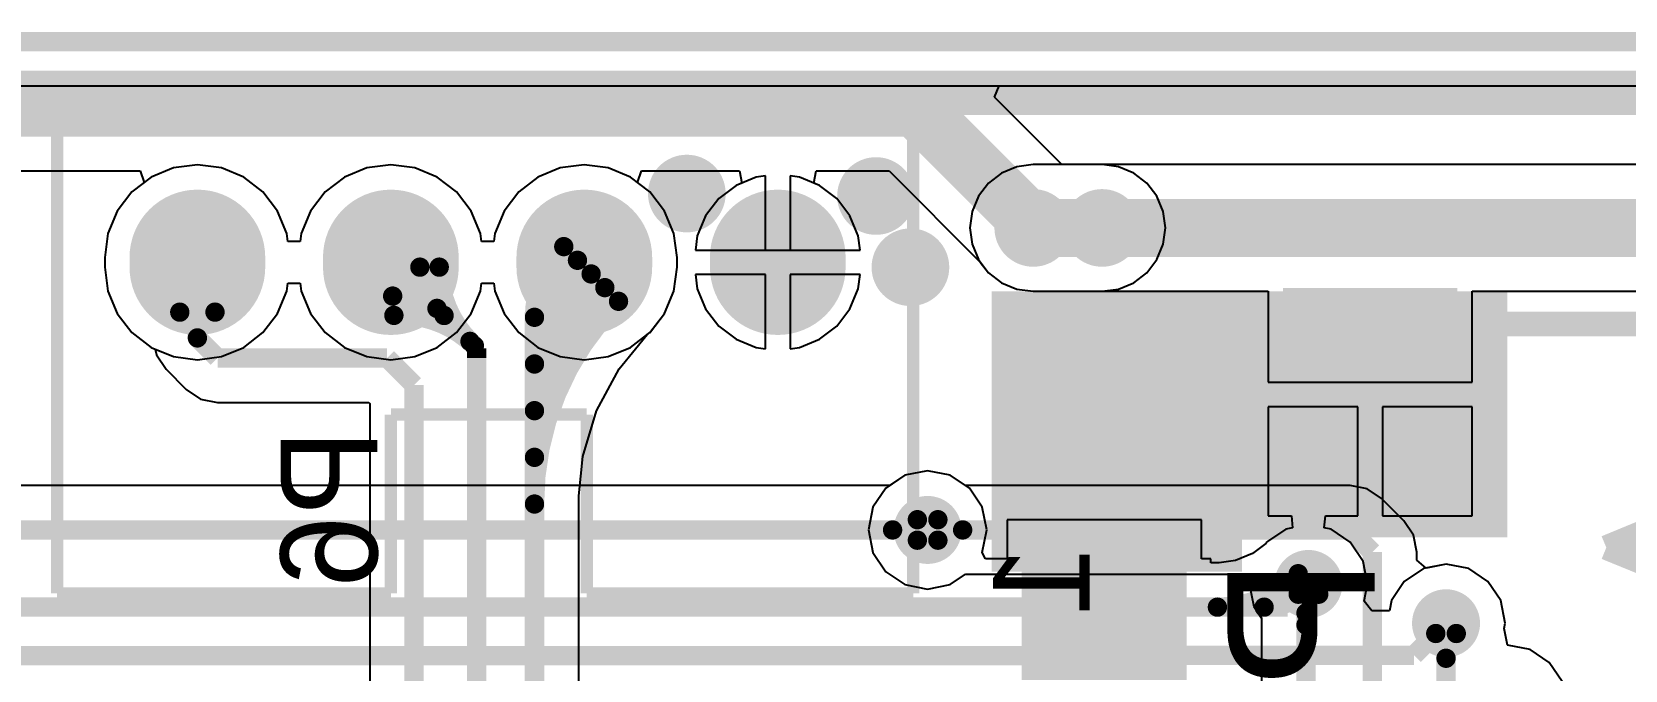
# Model space of a CAD drawing. Extents: x 81 to 196, y 150 to 213.
# Drawn here: x 164.87 to 181.34, y 206.54 to 213.14 of the extents above; entities that cross this region are included whole.
import ezdxf

# ---------------------------------------------------------------- set-up
doc = ezdxf.new("R2010")
doc.units = 0
doc.header["$MEASUREMENT"] = 0
for name, color, linetype in [('BOTTOMLAYER', 5, 'CONTINUOUS'), ('BOTTOMOVERLAY', 54, 'CONTINUOUS'), ('BOTTOMPASTE', 16, 'CONTINUOUS'), ('BOTTOMSOLDER', 6, 'CONTINUOUS'), ('KEEPOUTLAYER', 6, 'CONTINUOUS'), ('MULTILAYER', 9, 'CONTINUOUS'), ('TOPLAYER', 1, 'CONTINUOUS')]:
    doc.layers.add(name, color=color, linetype=linetype)

msp = doc.modelspace()

# ---------------------------------------------------------------- linework, layer by layer
at = {"layer": 'BOTTOMLAYER'}
for p, q in [((144.865227, 212.584515), (190.235573, 212.584515)), ((166.329774, 211.734971), (166.098675, 211.639246)), ((166.577772, 211.767621), (166.329774, 211.734971)), ((166.82577, 211.734971), (166.577772, 211.767621)), ((167.056869, 211.639246), (166.82577, 211.734971)), ((168.329775, 211.734971), (168.098676, 211.639246)), ((168.577773, 211.767621), (168.329775, 211.734971)), ((168.825771, 211.734971), (168.577773, 211.767621)), ((169.056871, 211.639246), (168.825771, 211.734971)), ((170.329774, 211.734971), (170.098674, 211.639246)), ((170.577772, 211.767621), (170.329774, 211.734971)), ((170.82577, 211.734971), (170.577772, 211.767621)), ((171.056869, 211.639246), (170.82577, 211.734971)), ((172.450773, 211.654075), (172.354834, 211.641444)), ((172.450773, 210.886426), (172.450773, 211.654075)), ((172.800711, 211.641444), (172.704773, 211.654075)), ((172.704773, 211.654075), (172.704773, 210.886426)), ((174.891172, 211.682797), (174.755391, 211.578609)), ((175.049289, 211.748294), (174.891172, 211.682797)), ((175.218974, 211.770633), (175.049289, 211.748294)), ((183.067574, 211.770633), (175.218974, 211.770633)), ((166.098675, 211.639246), (165.900227, 211.486971)), ((167.255317, 211.486971), (167.056869, 211.639246)), ((168.098676, 211.639246), (167.900228, 211.486971)), ((169.255318, 211.486971), (169.056871, 211.639246)), ((170.098674, 211.639246), (169.900227, 211.486971)), ((171.255317, 211.486971), (171.056869, 211.639246)), ((172.14709, 211.555391), (171.968693, 211.418505)), ((172.354834, 211.641444), (172.14709, 211.555391)), ((173.008455, 211.555391), (172.800711, 211.641444)), ((173.186852, 211.418505), (173.008455, 211.555391)), ((174.755391, 211.578609), (174.651203, 211.442828)), ((165.900227, 211.486971), (165.747952, 211.288523)), ((167.407593, 211.288523), (167.255317, 211.486971)), ((167.900228, 211.486971), (167.747953, 211.288523)), ((169.407594, 211.288523), (169.255318, 211.486971)), ((169.900227, 211.486971), (169.747951, 211.288523)), ((171.407592, 211.288523), (171.255317, 211.486971)), ((171.968693, 211.418505), (171.831808, 211.240108)), ((173.323738, 211.240108), (173.186852, 211.418505)), ((174.651203, 211.442828), (174.585706, 211.284711)), ((165.747952, 211.288523), (165.652227, 211.057424)), ((167.503318, 211.057424), (167.407593, 211.288523)), ((167.747953, 211.288523), (167.652228, 211.057424)), ((169.503319, 211.057424), (169.407594, 211.288523)), ((169.747951, 211.288523), (169.652226, 211.057424)), ((171.503317, 211.057424), (171.407592, 211.288523)), ((171.831808, 211.240108), (171.745755, 211.032364)), ((173.40979, 211.032364), (173.323738, 211.240108)), ((174.585706, 211.284711), (174.563367, 211.115026)), ((165.652227, 211.057424), (165.619577, 210.809426)), ((167.514273, 210.974213), (167.503318, 211.057424)), ((167.652228, 211.057424), (167.641273, 210.974213)), ((169.514271, 210.974224), (169.503319, 211.057424)), ((169.652226, 211.057424), (169.641274, 210.974224)), ((171.535966, 210.809426), (171.503317, 211.057424)), ((171.745755, 211.032364), (171.726543, 210.886426)), ((173.429003, 210.886426), (173.40979, 211.032364)), ((174.563367, 211.115026), (174.585706, 210.945341)), ((167.641273, 210.974213), (167.514273, 210.974213)), ((169.641274, 210.974224), (169.514271, 210.974224)), ((171.726543, 210.886426), (172.450773, 210.886426)), ((172.704773, 210.886426), (173.429003, 210.886426)), ((174.585706, 210.945341), (174.651203, 210.787224)), ((165.619577, 210.809426), (165.619577, 210.709426)), ((165.619577, 210.709426), (165.652227, 210.461428)), ((171.503317, 210.461428), (171.535966, 210.709426)), ((171.535966, 210.709426), (171.535966, 210.809426)), ((174.651203, 210.787224), (174.755391, 210.651443)), ((167.503318, 210.461428), (167.514273, 210.544639)), ((167.514273, 210.544639), (167.641273, 210.544639)), ((167.641273, 210.544639), (167.652228, 210.461428)), ((169.503319, 210.461428), (169.514271, 210.544628)), ((169.514271, 210.544628), (169.641274, 210.544628)), ((169.641274, 210.544628), (169.652226, 210.461428)), ((172.450773, 210.632426), (171.726543, 210.632426)), ((171.726543, 210.632426), (171.745755, 210.486488)), ((172.450773, 209.864777), (172.450773, 210.632426)), ((173.429003, 210.632426), (172.704773, 210.632426)), ((172.704773, 210.632426), (172.704773, 209.864777)), ((173.40979, 210.486488), (173.429003, 210.632426)), ((174.755391, 210.651443), (174.891172, 210.547255)), ((174.891172, 210.547255), (175.049289, 210.481758)), ((165.652227, 210.461428), (165.747952, 210.230329)), ((167.407593, 210.230329), (167.503318, 210.461428)), ((167.652228, 210.461428), (167.747953, 210.230329)), ((169.407594, 210.230329), (169.503319, 210.461428)), ((169.652226, 210.461428), (169.747951, 210.230329)), ((171.407592, 210.230329), (171.503317, 210.461428)), ((171.745755, 210.486488), (171.831808, 210.278744)), ((173.323738, 210.278744), (173.40979, 210.486488)), ((175.049289, 210.481758), (175.218974, 210.459419)), ((175.218974, 210.459419), (177.647849, 210.459419)), ((177.647849, 210.459419), (177.647849, 209.518052)), ((179.756049, 209.518052), (179.756049, 210.459419)), ((179.756049, 210.459419), (182.796015, 210.459419)), ((165.747952, 210.230329), (165.900227, 210.031881)), ((167.255317, 210.031881), (167.407593, 210.230329)), ((167.747953, 210.230329), (167.900228, 210.031881)), ((169.255318, 210.031881), (169.407594, 210.230329)), ((169.747951, 210.230329), (169.900227, 210.031881)), ((171.255317, 210.031881), (171.407592, 210.230329)), ((171.831808, 210.278744), (171.968693, 210.100347)), ((173.186852, 210.100347), (173.323738, 210.278744)), ((165.900227, 210.031881), (166.098675, 209.879606)), ((167.056869, 209.879606), (167.255317, 210.031881)), ((167.900228, 210.031881), (168.098676, 209.879606)), ((169.056871, 209.879606), (169.255318, 210.031881)), ((169.900227, 210.031881), (170.098674, 209.879606)), ((171.056869, 209.879606), (171.255317, 210.031881)), ((171.968693, 210.100347), (172.14709, 209.963461)), ((173.008455, 209.963461), (173.186852, 210.100347)), ((166.098675, 209.879606), (166.329774, 209.783881)), ((166.82577, 209.783881), (167.056869, 209.879606)), ((168.098676, 209.879606), (168.329775, 209.783881)), ((168.825771, 209.783881), (169.056871, 209.879606)), ((170.098674, 209.879606), (170.329774, 209.783881)), ((170.82577, 209.783881), (171.056869, 209.879606)), ((172.14709, 209.963461), (172.354834, 209.877408)), ((172.354834, 209.877408), (172.450773, 209.864777)), ((172.704773, 209.864777), (172.800711, 209.877408)), ((172.800711, 209.877408), (173.008455, 209.963461)), ((166.329774, 209.783881), (166.577772, 209.751231)), ((166.577772, 209.751231), (166.82577, 209.783881)), ((168.329775, 209.783881), (168.577773, 209.751231)), ((168.577773, 209.751231), (168.825771, 209.783881)), ((170.329774, 209.783881), (170.577772, 209.751231)), ((170.577772, 209.751231), (170.82577, 209.783881)), ((177.647849, 209.518052), (178.701949, 209.518052)), ((178.701949, 209.518052), (179.756049, 209.518052)), ((178.574949, 209.264052), (177.647849, 209.264052)), ((177.647849, 209.264052), (177.647849, 208.137638)), ((178.574949, 208.137638), (178.574949, 209.264052)), ((179.756049, 209.264052), (178.828949, 209.264052)), ((178.828949, 209.264052), (178.828949, 208.137638)), ((179.756049, 208.137638), (179.756049, 209.264052)), ((173.892665, 208.556014), (173.73347, 208.449641)), ((174.126774, 208.60258), (173.892665, 208.556014)), ((174.360883, 208.556014), (174.126774, 208.60258)), ((174.559349, 208.423401), (174.360883, 208.556014)), ((173.73347, 208.449641), (160.16459, 208.449641)), ((174.691962, 208.224935), (174.559349, 208.423401)), ((174.738528, 207.990826), (174.691962, 208.224935)), ((176.956969, 208.09649), (174.947804, 208.09649)), ((174.947804, 208.09649), (174.947804, 207.692084)), ((176.956969, 207.692084), (176.956969, 208.09649)), ((177.647849, 208.137638), (177.887777, 208.137638)), ((177.887777, 208.137638), (177.900226, 208.01125)), ((178.227322, 208.01125), (178.239771, 208.137638)), ((178.239771, 208.137638), (178.574949, 208.137638)), ((178.828949, 208.137638), (179.756049, 208.137638)), ((174.691962, 207.756719), (174.738528, 207.990826)), ((177.631199, 207.864601), (177.6222, 207.851131)), ((177.829665, 207.997214), (177.631199, 207.864601)), ((177.900226, 208.01125), (177.829665, 207.997214)), ((178.297883, 207.997214), (178.227322, 208.01125)), ((178.496349, 207.864601), (178.297883, 207.997214)), ((178.628962, 207.666135), (178.496349, 207.864601)), ((174.726509, 207.692086), (174.691962, 207.756719)), ((177.484857, 207.745744), (177.31011, 207.673364)), ((177.6222, 207.851131), (177.484857, 207.745744)), ((174.851807, 207.692086), (174.726509, 207.692086)), ((174.851807, 207.692084), (174.851807, 207.692086)), ((174.947804, 207.692084), (174.851807, 207.692084)), ((177.052968, 207.692084), (176.956969, 207.692084)), ((177.052968, 207.650989), (177.052968, 207.692084)), ((177.140161, 207.650989), (177.052968, 207.650989)), ((177.31011, 207.673364), (177.140161, 207.650989)), ((178.675528, 207.432026), (178.628962, 207.666135)), ((179.252065, 207.590814), (179.053599, 207.458201)), ((179.486174, 207.63738), (179.252065, 207.590814)), ((179.720283, 207.590814), (179.486174, 207.63738)), ((179.918749, 207.458201), (179.720283, 207.590814)), ((178.639803, 207.252415), (178.675528, 207.432026)), ((179.053599, 207.458201), (178.920986, 207.259735)), ((180.051362, 207.259735), (179.918749, 207.458201)), ((178.720372, 207.154241), (178.639803, 207.252415)), ((178.920986, 207.259735), (178.900003, 207.154241)), ((180.097928, 207.025626), (180.051362, 207.259735)), ((178.900003, 207.154241), (178.720372, 207.154241)), ((180.087031, 206.970846), (180.097928, 207.025626)), ((180.121177, 206.79918), (180.087031, 206.970846)), ((180.355283, 206.752614), (180.121177, 206.79918)), ((180.553749, 206.620001), (180.355283, 206.752614)), ((180.686362, 206.421535), (180.553749, 206.620001))]:
    msp.add_line(p, q, dxfattribs=at)
for points, const_width in [([(171.637574, 211.320626, 1), (171.637574, 211.620626, 1)], 0.299999), ([(173.593374, 211.295226, 1), (173.593374, 211.595226, 1)], 0.299999), ([(166.577772, 210.509426, 1), (166.577772, 211.109425, 1)], 0.599999), ([(168.577773, 210.509426, 1), (168.577773, 211.109425, 1)], 0.599999), ([(170.577772, 210.509426, 1), (170.577772, 211.109425, 1)], 0.599999), ([(172.577773, 210.509426, 1), (172.577773, 211.109425, 1)], 0.599999), ([(175.218974, 210.965026, 1), (175.218974, 211.265026, 1)], 0.299999), ([(175.930174, 210.965026, 1), (175.930174, 211.265026, 1)], 0.299999), ([(166.577772, 210.409427, 1), (166.577772, 211.009426, 1)], 0.599999), ([(168.577773, 210.409427, 1), (168.577773, 211.009426, 1)], 0.599999), ([(170.577772, 210.409427, 1), (170.577772, 211.009426, 1)], 0.599999), ([(172.577773, 210.409427, 1), (172.577773, 211.009426, 1)], 0.599999), ([(173.948974, 210.558626, 1), (173.948974, 210.858626, 1)], 0.299999), ([(176.946174, 209.872826, 1), (176.946174, 210.172826, 1)], 0.299999), ([(175.726974, 209.161626, 1), (175.726974, 209.461626, 1)], 0.299999), ([(176.971574, 208.831426, 1), (176.971574, 209.131426, 1)], 0.299999), ([(174.126774, 207.865828, 1), (174.126774, 208.115824, 1)], 0.249999), ([(174.020709, 208.046891, 1), (174.020709, 208.146891, 1)], 0.1), ([(174.020709, 208.046891, 1), (174.020709, 208.146891, 1)], 0.1), ([(174.020709, 208.046891, 1), (174.020709, 208.146891, 1)], 0.1), ([(174.020709, 208.046891, 1), (174.020709, 208.146891, 1)], 0.1), ([(173.764644, 207.940826, 1), (173.764644, 208.040826, 1)], 0.1), ([(173.764644, 207.940826, 1), (173.764644, 208.040826, 1)], 0.1), ([(173.764644, 207.940826, 1), (173.764644, 208.040826, 1)], 0.1), ([(173.764644, 207.940826, 1), (173.764644, 208.040826, 1)], 0.1), ([(173.764644, 207.940826, 1), (173.764644, 208.040826, 1)], 0.1), ([(173.764644, 207.940826, 1), (173.764644, 208.040826, 1)], 0.1), ([(173.764644, 207.940826, 1), (173.764644, 208.040826, 1)], 0.1), ([(173.764644, 207.940826, 1), (173.764644, 208.040826, 1)], 0.1), ([(174.020709, 207.834761, 1), (174.020709, 207.934761, 1)], 0.1), ([(174.020709, 207.834761, 1), (174.020709, 207.934761, 1)], 0.1), ([(174.020709, 207.834761, 1), (174.020709, 207.934761, 1)], 0.1), ([(174.020709, 207.834761, 1), (174.020709, 207.934761, 1)], 0.1), ([(178.063774, 207.307028, 1), (178.063774, 207.557024, 1)], 0.249999), ([(177.957709, 207.488091, 1), (177.957709, 207.588091, 1)], 0.1), ([(177.957709, 207.488091, 1), (177.957709, 207.588091, 1)], 0.1), ([(177.957709, 207.488091, 1), (177.957709, 207.588091, 1)], 0.1), ([(177.957709, 207.488091, 1), (177.957709, 207.588091, 1)], 0.1), ([(177.957709, 207.488091, 1), (177.957709, 207.588091, 1)], 0.1), ([(177.957709, 207.488091, 1), (177.957709, 207.588091, 1)], 0.1), ([(177.957709, 207.488091, 1), (177.957709, 207.588091, 1)], 0.1), ([(177.957709, 207.488091, 1), (177.957709, 207.588091, 1)], 0.1), ([(177.957709, 207.488091, 1), (177.957709, 207.588091, 1)], 0.1), ([(177.957709, 207.488091, 1), (177.957709, 207.588091, 1)], 0.1), ([(178.099131, 207.346669, 1), (178.099131, 207.446669, 1)], 0.1), ([(178.099131, 207.346669, 1), (178.099131, 207.446669, 1)], 0.1), ([(178.099131, 207.346669, 1), (178.099131, 207.446669, 1)], 0.1), ([(178.099131, 207.346669, 1), (178.099131, 207.446669, 1)], 0.1), ([(178.099131, 207.346669, 1), (178.099131, 207.446669, 1)], 0.1), ([(178.099131, 207.346669, 1), (178.099131, 207.446669, 1)], 0.1), ([(178.099131, 207.346669, 1), (178.099131, 207.446669, 1)], 0.1), ([(178.099131, 207.346669, 1), (178.099131, 207.446669, 1)], 0.1), ([(178.099131, 207.346669, 1), (178.099131, 207.446669, 1)], 0.1), ([(178.099131, 207.346669, 1), (178.099131, 207.446669, 1)], 0.1), ([(177.122587, 207.142174, 1), (177.122587, 207.242174, 1)], 0.1), ([(177.122587, 207.142174, 1), (177.122587, 207.242174, 1)], 0.1), ([(177.122587, 207.142174, 1), (177.122587, 207.242174, 1)], 0.1), ([(177.122587, 207.142174, 1), (177.122587, 207.242174, 1)], 0.1), ([(177.122587, 207.142174, 1), (177.122587, 207.242174, 1)], 0.1), ([(177.122587, 207.142174, 1), (177.122587, 207.242174, 1)], 0.1), ([(177.122587, 207.142174, 1), (177.122587, 207.242174, 1)], 0.1), ([(177.122587, 207.142174, 1), (177.122587, 207.242174, 1)], 0.1), ([(177.122587, 207.142174, 1), (177.122587, 207.242174, 1)], 0.1), ([(177.122587, 207.142174, 1), (177.122587, 207.242174, 1)], 0.1), ([(177.605431, 207.142174, 1), (177.605431, 207.242174, 1)], 0.1), ([(177.605431, 207.142174, 1), (177.605431, 207.242174, 1)], 0.1), ([(177.605431, 207.142174, 1), (177.605431, 207.242174, 1)], 0.1), ([(177.605431, 207.142174, 1), (177.605431, 207.242174, 1)], 0.1), ([(177.605431, 207.142174, 1), (177.605431, 207.242174, 1)], 0.1), ([(177.605431, 207.142174, 1), (177.605431, 207.242174, 1)], 0.1), ([(177.605431, 207.142174, 1), (177.605431, 207.242174, 1)], 0.1), ([(177.605431, 207.142174, 1), (177.605431, 207.242174, 1)], 0.1), ([(177.605431, 207.142174, 1), (177.605431, 207.242174, 1)], 0.1), ([(177.605431, 207.142174, 1), (177.605431, 207.242174, 1)], 0.1), ([(179.486174, 206.900628, 1), (179.486174, 207.150624, 1)], 0.249999)]:
    msp.add_lwpolyline(points, format="xyb", close=True, dxfattribs=dict(at, const_width=const_width))
for points, const_width in [([(166.577772, 210.709426), (166.577772, 210.809426)], 1.2), ([(168.577773, 210.709426), (168.577773, 210.809426)], 1.2), ([(170.577772, 210.709426), (170.577772, 210.809426)], 1.2), ([(172.577773, 210.709426), (172.577773, 210.809426)], 1.2), ([(183.067574, 211.115026), (175.218974, 211.115026)], 0.599999), ([(174.126774, 207.990826), (159.928174, 207.990826)], 0.2), ([(177.849322, 207.192174), (178.089174, 207.432026)], 0.2), ([(175.952399, 207.192174), (157.907426, 207.192174)], 0.2), ([(177.849322, 207.192174), (175.952399, 207.192174)], 0.2), ([(179.155974, 206.695426), (179.486174, 207.025626)], 0.2), ([(175.952399, 206.691794), (152.591206, 206.691794)], 0.2), ([(179.155974, 206.695426), (175.952399, 206.695426)], 0.2)]:
    msp.add_lwpolyline(points, dxfattribs=dict(at, const_width=const_width))
at = {"layer": 'BOTTOMLAYER', "const_width": 0.2}
for points in [[(174.020709, 208.096891, -0.198912), (173.764644, 207.990826)], [(174.020709, 208.096891, -0.198912), (173.764644, 207.990826)], [(174.020709, 208.096891, -0.198912), (173.764644, 207.990826)], [(174.020709, 208.096891, -0.198912), (173.764644, 207.990826)], [(173.764644, 207.990826, -0.198912), (174.020709, 207.884761)], [(173.764644, 207.990826, -0.198912), (174.020709, 207.884761)], [(173.764644, 207.990826, -0.198912), (174.020709, 207.884761)], [(173.764644, 207.990826, -0.198912), (174.020709, 207.884761)], [(177.957709, 207.538091, -0.198912), (177.122587, 207.192174)], [(177.957709, 207.538091, -0.198912), (177.122587, 207.192174)], [(177.957709, 207.538091, -0.198912), (177.122587, 207.192174)], [(177.957709, 207.538091, -0.198912), (177.122587, 207.192174)], [(177.957709, 207.538091, -0.198912), (177.122587, 207.192174)], [(177.957709, 207.538091, -0.198912), (177.122587, 207.192174)], [(177.957709, 207.538091, -0.198912), (177.122587, 207.192174)], [(177.957709, 207.538091, -0.198912), (177.122587, 207.192174)], [(177.957709, 207.538091, -0.198912), (177.122587, 207.192174)], [(177.957709, 207.538091, -0.198912), (177.122587, 207.192174)], [(178.099131, 207.396669, -0.198912), (177.605431, 207.192174)], [(178.099131, 207.396669, -0.198912), (177.605431, 207.192174)], [(178.099131, 207.396669, -0.198912), (177.605431, 207.192174)], [(178.099131, 207.396669, -0.198912), (177.605431, 207.192174)], [(178.099131, 207.396669, -0.198912), (177.605431, 207.192174)], [(178.099131, 207.396669, -0.198912), (177.605431, 207.192174)], [(178.099131, 207.396669, -0.198912), (177.605431, 207.192174)], [(178.099131, 207.396669, -0.198912), (177.605431, 207.192174)], [(178.099131, 207.396669, -0.198912), (177.605431, 207.192174)], [(178.099131, 207.396669, -0.198912), (177.605431, 207.192174)]]:
    msp.add_lwpolyline(points, format="xyb", dxfattribs=at)
at = {"layer": 'BOTTOMLAYER'}
for points in [[(191.144774, 212.283426), (191.144774, 212.740626), (107.604174, 212.283426), (107.604174, 212.740626)], [(177.377974, 207.559026), (177.377974, 210.459416), (174.787174, 207.559026), (174.787174, 210.459416)], [(180.121177, 207.914626), (180.121177, 210.459416), (176.971577, 207.914626), (176.971577, 210.459416)], [(179.502049, 208.391562), (179.502049, 210.390542), (177.901849, 208.391562), (177.901849, 210.390542)], [(176.702982, 207.540141), (176.702982, 207.842426), (175.201816, 207.540141), (175.201816, 207.842426)], [(176.702982, 207.042326), (176.702982, 207.342021), (175.201816, 207.042326), (175.201816, 207.342021)], [(176.702982, 206.541947), (176.702982, 206.841641), (175.201816, 206.541947), (175.201816, 206.841641)]]:
    msp.add_solid(points, dxfattribs=at)
at = {"layer": 'BOTTOMOVERLAY'}
for points, const_width in [([(173.977773, 212.459425), (165.127772, 212.459425)], 0.127), ([(165.127772, 207.334426), (165.127772, 212.459425)], 0.127), ([(173.977773, 207.334426), (173.977773, 212.459425)], 0.127), ([(176.532789, 208.073503), (176.532789, 210.12021)], 0.254), ([(177.670709, 210.12021), (176.532789, 210.12021)], 0.254), ([(182.453529, 210.12021), (179.733189, 210.12021)], 0.254), ([(168.577773, 207.334426), (168.577773, 209.184425)], 0.127), ([(170.602773, 209.184425), (168.577773, 209.184425)], 0.127), ([(170.602773, 207.334426), (170.602773, 209.184425)], 0.127), ([(181.142991, 207.808429), (182.352996, 208.308402)], 0.254), ([(182.343166, 207.318488), (181.142991, 207.808429)], 0.254), ([(168.577773, 207.334426), (165.127772, 207.334426)], 0.127), ([(173.977773, 207.334426), (170.602773, 207.334426)], 0.127)]:
    msp.add_lwpolyline(points, dxfattribs=dict(at, const_width=const_width))
at = {"layer": 'BOTTOMPASTE'}
for points in [[(179.502049, 208.391562), (179.502049, 210.390542), (177.901849, 208.391562), (177.901849, 210.390542)], [(176.702982, 207.540141), (176.702982, 207.842426), (175.201816, 207.540141), (175.201816, 207.842426)], [(176.702982, 207.042326), (176.702982, 207.342021), (175.201816, 207.042326), (175.201816, 207.342021)], [(176.702982, 206.541947), (176.702982, 206.841641), (175.201816, 206.541947), (175.201816, 206.841641)]]:
    msp.add_solid(points, dxfattribs=at)
at = {"layer": 'BOTTOMSOLDER'}
for points, const_width in [([(171.637574, 211.269826, 1), (171.637574, 211.671426, 1)], 0.401599), ([(173.593374, 211.244426, 1), (173.593374, 211.646026, 1)], 0.401599), ([(166.577772, 210.458626, 1), (166.577772, 211.160225, 1)], 0.701599), ([(168.577773, 210.458626, 1), (168.577773, 211.160225, 1)], 0.701599), ([(170.577772, 210.458626, 1), (170.577772, 211.160225, 1)], 0.701599), ([(172.577773, 210.458626, 1), (172.577773, 211.160225, 1)], 0.701599), ([(175.218974, 210.914226, 1), (175.218974, 211.315826, 1)], 0.401599), ([(175.930174, 210.914226, 1), (175.930174, 211.315826, 1)], 0.401599), ([(166.577772, 210.358627, 1), (166.577772, 211.060225, 1)], 0.701599), ([(168.577773, 210.358627, 1), (168.577773, 211.060225, 1)], 0.701599), ([(170.577772, 210.358627, 1), (170.577772, 211.060225, 1)], 0.701599), ([(172.577773, 210.358627, 1), (172.577773, 211.060225, 1)], 0.701599), ([(173.948974, 210.507826, 1), (173.948974, 210.909426, 1)], 0.401599), ([(176.946174, 209.822026, 1), (176.946174, 210.223626, 1)], 0.401599), ([(175.726974, 209.110826, 1), (175.726974, 209.512426, 1)], 0.401599), ([(176.971574, 208.780626, 1), (176.971574, 209.182226, 1)], 0.401599), ([(174.126774, 207.815028, 1), (174.126774, 208.166624, 1)], 0.351599), ([(178.063774, 207.256228, 1), (178.063774, 207.607824, 1)], 0.351599), ([(179.486174, 206.849828, 1), (179.486174, 207.201424, 1)], 0.351599)]:
    msp.add_lwpolyline(points, format="xyb", close=True, dxfattribs=dict(at, const_width=const_width))
at = {"layer": 'BOTTOMSOLDER', "const_width": 1.4032}
for points in [[(166.577772, 210.709426), (166.577772, 210.809426)], [(168.577773, 210.709426), (168.577773, 210.809426)], [(170.577772, 210.709426), (170.577772, 210.809426)], [(172.577773, 210.709426), (172.577773, 210.809426)]]:
    msp.add_lwpolyline(points, dxfattribs=at)
at = {"layer": 'BOTTOMSOLDER'}
for points in [[(179.603649, 208.289962), (179.603649, 210.492142), (177.800249, 208.289962), (177.800249, 210.492142)], [(176.804582, 207.438541), (176.804582, 207.944026), (175.100216, 207.438541), (175.100216, 207.944026)], [(176.804582, 206.940726), (176.804582, 207.443621), (175.100216, 206.940726), (175.100216, 207.443621)], [(176.804582, 206.440346), (176.804582, 206.943241), (175.100216, 206.440346), (175.100216, 206.943241)]]:
    msp.add_solid(points, dxfattribs=at)
at = {"layer": 'KEEPOUTLAYER', "const_width": 0.2}
msp.add_lwpolyline([(194.585044, 213.043331), (144.865227, 213.043331)], dxfattribs=at)
at = {"layer": 'MULTILAYER', "const_width": 1.2}
for points in [[(166.577772, 210.709426), (166.577772, 210.809426)], [(168.577773, 210.709426), (168.577773, 210.809426)], [(170.577772, 210.709426), (170.577772, 210.809426)], [(172.577773, 210.709426), (172.577773, 210.809426)]]:
    msp.add_lwpolyline(points, dxfattribs=at)
at = {"layer": 'MULTILAYER'}
for points, const_width in [([(166.577772, 210.509426, 1), (166.577772, 211.109425, 1)], 0.599999), ([(168.577773, 210.509426, 1), (168.577773, 211.109425, 1)], 0.599999), ([(170.577772, 210.509426, 1), (170.577772, 211.109425, 1)], 0.599999), ([(172.577773, 210.509426, 1), (172.577773, 211.109425, 1)], 0.599999), ([(175.218974, 210.965026, 1), (175.218974, 211.265026, 1)], 0.299999), ([(175.930174, 210.965026, 1), (175.930174, 211.265026, 1)], 0.299999), ([(166.577772, 210.409427, 1), (166.577772, 211.009426, 1)], 0.599999), ([(168.577773, 210.409427, 1), (168.577773, 211.009426, 1)], 0.599999), ([(170.577772, 210.409427, 1), (170.577772, 211.009426, 1)], 0.599999), ([(172.577773, 210.409427, 1), (172.577773, 211.009426, 1)], 0.599999), ([(174.126774, 207.865828, 1), (174.126774, 208.115824, 1)], 0.249999), ([(178.063774, 207.307028, 1), (178.063774, 207.557024, 1)], 0.249999), ([(179.486174, 206.900628, 1), (179.486174, 207.150624, 1)], 0.249999)]:
    msp.add_lwpolyline(points, format="xyb", close=True, dxfattribs=dict(at, const_width=const_width))
at = {"layer": 'TOPLAYER'}
for p, q in [((174.819386, 212.467182), (174.867987, 212.584515)), ((174.867987, 212.584515), (191.398774, 212.584515)), ((175.515933, 211.770633), (174.819386, 212.467182)), ((162.952128, 211.704019), (165.985538, 211.704019)), ((165.985538, 211.704019), (166.026361, 211.583758)), ((171.129183, 211.583758), (171.170006, 211.704019)), ((171.170006, 211.704019), (172.180418, 211.704019)), ((172.180418, 211.704019), (172.205193, 211.57946)), ((172.950353, 211.57946), (172.975128, 211.704019)), ((172.975128, 211.704019), (173.728212, 211.704019)), ((173.728212, 211.704019), (174.671627, 210.760607)), ((175.930174, 211.770633), (175.515933, 211.770633)), ((176.099859, 211.748294), (175.930174, 211.770633)), ((176.257976, 211.682797), (176.099859, 211.748294)), ((176.393757, 211.578609), (176.257976, 211.682797)), ((166.026361, 211.583758), (165.900227, 211.486971)), ((171.255317, 211.486971), (171.129183, 211.583758)), ((172.14709, 211.555391), (171.968693, 211.418505)), ((172.205193, 211.57946), (172.14709, 211.555391)), ((173.008455, 211.555391), (172.950353, 211.57946)), ((173.186852, 211.418505), (173.008455, 211.555391)), ((176.497945, 211.442828), (176.393757, 211.578609)), ((165.900227, 211.486971), (165.747952, 211.288523)), ((171.407592, 211.288523), (171.255317, 211.486971)), ((171.968693, 211.418505), (171.831808, 211.240108)), ((173.323738, 211.240108), (173.186852, 211.418505)), ((176.563442, 211.284711), (176.497945, 211.442828)), ((165.747952, 211.288523), (165.652227, 211.057424)), ((171.503317, 211.057424), (171.407592, 211.288523)), ((171.831808, 211.240108), (171.745755, 211.032364)), ((173.40979, 211.032364), (173.323738, 211.240108)), ((176.585781, 211.115026), (176.563442, 211.284711)), ((165.652227, 211.057424), (165.619577, 210.809426)), ((171.535966, 210.809426), (171.503317, 211.057424)), ((171.745755, 211.032364), (171.726543, 210.886426)), ((173.429003, 210.886426), (173.40979, 211.032364)), ((176.563442, 210.945341), (176.585781, 211.115026)), ((171.726543, 210.886426), (172.577773, 210.886426)), ((172.577773, 210.886426), (173.429003, 210.886426)), ((176.497945, 210.787224), (176.563442, 210.945341)), ((165.619577, 210.809426), (165.619577, 210.709426)), ((165.619577, 210.709426), (165.652227, 210.461428)), ((171.503317, 210.461428), (171.535966, 210.709426)), ((171.535966, 210.709426), (171.535966, 210.809426)), ((174.671627, 210.760607), (174.755391, 210.651443)), ((176.393757, 210.651443), (176.497945, 210.787224)), ((172.450773, 210.632426), (171.726543, 210.632426)), ((171.726543, 210.632426), (171.745755, 210.486488)), ((172.450773, 209.864777), (172.450773, 210.632426)), ((173.429003, 210.632426), (172.704773, 210.632426)), ((172.704773, 210.632426), (172.704773, 209.864777)), ((173.40979, 210.486488), (173.429003, 210.632426)), ((174.755391, 210.651443), (174.891172, 210.547255)), ((174.891172, 210.547255), (175.049289, 210.481758)), ((176.099859, 210.481758), (176.257976, 210.547255)), ((176.257976, 210.547255), (176.393757, 210.651443)), ((165.652227, 210.461428), (165.747952, 210.230329)), ((171.407592, 210.230329), (171.503317, 210.461428)), ((171.745755, 210.486488), (171.831808, 210.278744)), ((173.323738, 210.278744), (173.40979, 210.486488)), ((175.049289, 210.481758), (175.218974, 210.459419)), ((175.218974, 210.459419), (175.231674, 210.46109)), ((175.231674, 210.46109), (175.244374, 210.459419)), ((175.244374, 210.459419), (175.930171, 210.459419)), ((175.930171, 210.459419), (175.930174, 210.459416)), ((175.930174, 210.459419), (176.099859, 210.481758)), ((175.930174, 210.459416), (175.930174, 210.459419)), ((165.747952, 210.230329), (165.900227, 210.031881)), ((171.260989, 210.039272), (171.407592, 210.230329)), ((171.831808, 210.278744), (171.968693, 210.100347)), ((173.186852, 210.100347), (173.323738, 210.278744)), ((165.900227, 210.031881), (166.098675, 209.879606)), ((171.106905, 209.862971), (171.228875, 210.011592)), ((171.228875, 210.011592), (171.255317, 210.031881)), ((171.255317, 210.031881), (171.255756, 210.031442)), ((171.255756, 210.031442), (171.260989, 210.039272)), ((171.968693, 210.100347), (172.14709, 209.963461)), ((173.008455, 209.963461), (173.186852, 210.100347)), ((166.098675, 209.879606), (166.141939, 209.861683)), ((166.141939, 209.861683), (166.153882, 209.801648)), ((170.937187, 209.656172), (171.106905, 209.862971)), ((172.14709, 209.963461), (172.354834, 209.877408)), ((172.354834, 209.877408), (172.450773, 209.864777)), ((172.704773, 209.864777), (172.800711, 209.877408)), ((172.800711, 209.877408), (173.008455, 209.963461)), ((166.153882, 209.801648), (166.25334, 209.652796)), ((166.25334, 209.652796), (166.461742, 209.444394)), ((170.704792, 209.22139), (170.937187, 209.656172)), ((166.461742, 209.444394), (166.610591, 209.344936)), ((166.610591, 209.344936), (166.786169, 209.310011)), ((166.786169, 209.310011), (166.786171, 209.310008)), ((166.786171, 209.310008), (166.786171, 209.310011)), ((166.786171, 209.310011), (166.786174, 209.310008)), ((166.786174, 209.310008), (166.786174, 209.310011)), ((166.786174, 209.310011), (168.348726, 209.310011)), ((168.348726, 209.310011), (168.359359, 209.299378)), ((168.359359, 209.299378), (168.359359, 200.370826)), ((170.561683, 208.749626), (170.704792, 209.22139)), ((170.521589, 208.34254), (170.561683, 208.749626)), ((173.892665, 208.556014), (173.694199, 208.423401)), ((174.126774, 208.60258), (173.892665, 208.556014)), ((174.360883, 208.556014), (174.126774, 208.60258)), ((174.520078, 208.449641), (174.360883, 208.556014)), ((173.694199, 208.423401), (173.561586, 208.224935)), ((178.495574, 208.449641), (174.520078, 208.449641)), ((178.671157, 208.414716), (178.495574, 208.449641)), ((178.820006, 208.315258), (178.671157, 208.414716)), ((170.521589, 201.475274), (170.521589, 208.34254)), ((173.561586, 208.224935), (173.51502, 207.990826)), ((179.048606, 208.086658), (178.820006, 208.315258)), ((179.148064, 207.937809), (179.048606, 208.086658)), ((173.51502, 207.990826), (173.561586, 207.756717)), ((179.182989, 207.762226), (179.148064, 207.937809)), ((173.561586, 207.756717), (173.694199, 207.558251)), ((179.182989, 207.677172), (179.182989, 207.762226)), ((173.694199, 207.558251), (173.892665, 207.425638)), ((179.281163, 207.596603), (179.182989, 207.677172)), ((179.486174, 207.63738), (179.281163, 207.596603)), ((179.720283, 207.590814), (179.486174, 207.63738)), ((179.918749, 207.458201), (179.720283, 207.590814)), ((173.892665, 207.425638), (174.126774, 207.379072)), ((174.126774, 207.379072), (174.360883, 207.425638)), ((174.360883, 207.425638), (174.520078, 207.532011)), ((174.520078, 207.532011), (177.371812, 207.532011)), ((177.371812, 207.532011), (177.452381, 207.433837)), ((177.452381, 207.433837), (177.45202, 207.432026)), ((177.45202, 207.432026), (177.498586, 207.197917)), ((180.051362, 207.259735), (179.918749, 207.458201)), ((180.097928, 207.025626), (180.051362, 207.259735)), ((177.498586, 207.197917), (177.579559, 207.076736)), ((177.579559, 207.076736), (177.579559, 200.56093)), ((180.087031, 206.970846), (180.097928, 207.025626)), ((180.121177, 206.79918), (180.087031, 206.970846)), ((180.355283, 206.752614), (180.121177, 206.79918)), ((180.553749, 206.620001), (180.355283, 206.752614)), ((180.686362, 206.421535), (180.553749, 206.620001))]:
    msp.add_line(p, q, dxfattribs=at)
for points, const_width in [([(173.999774, 212.359626), (144.180174, 212.359626)], 0.599999), ([(175.244374, 211.115026), (173.999774, 212.359626)], 0.599999), ([(166.577772, 210.709426), (166.577772, 210.809426)], 1.2), ([(168.577773, 210.709426), (168.577773, 210.809426)], 1.2), ([(170.577772, 210.709426), (170.577772, 210.809426)], 1.2), ([(172.577773, 210.709426), (172.577773, 210.809426)], 1.2), ([(175.930174, 211.115026), (175.244374, 211.115026)], 0.599999), ([(166.577772, 209.977228), (166.577772, 210.759426)], 0.2), ([(169.466374, 209.870825), (168.577773, 210.759426)], 0.2), ([(170.062774, 210.244428), (170.577772, 210.759426)], 0.2), ([(170.062774, 201.285226), (170.062774, 210.244428)], 0.2), ([(166.786174, 209.768826), (166.577772, 209.977228)], 0.2), ([(168.538774, 209.768826), (166.786174, 209.768826)], 0.2), ([(168.818174, 209.489426), (168.538774, 209.768826)], 0.2), ([(169.466374, 209.768826), (169.466374, 209.870825)], 0.2), ([(169.466374, 200.738626), (169.466374, 209.768826)], 0.2), ([(168.818174, 200.370826), (168.818174, 209.489426)], 0.2), ([(178.495574, 207.990826), (174.126774, 207.990826)], 0.2), ([(178.724174, 207.762226), (178.495574, 207.990826)], 0.2), ([(178.724174, 185.791226), (178.724174, 207.762226)], 0.2), ([(178.038374, 207.406626), (178.063774, 207.432026)], 0.2), ([(178.038374, 200.167626), (178.038374, 207.406626)], 0.2), ([(179.486174, 200.193026), (179.486174, 207.025626)], 0.2)]:
    msp.add_lwpolyline(points, dxfattribs=dict(at, const_width=const_width))
for points, const_width in [([(166.577772, 210.509426, 1), (166.577772, 211.109425, 1)], 0.599999), ([(168.577773, 210.509426, 1), (168.577773, 211.109425, 1)], 0.599999), ([(170.577772, 210.509426, 1), (170.577772, 211.109425, 1)], 0.599999), ([(172.577773, 210.509426, 1), (172.577773, 211.109425, 1)], 0.599999), ([(175.218974, 210.965026, 1), (175.218974, 211.265026, 1)], 0.299999), ([(175.930174, 210.965026, 1), (175.930174, 211.265026, 1)], 0.299999), ([(166.577772, 210.409427, 1), (166.577772, 211.009426, 1)], 0.599999), ([(168.577773, 210.409427, 1), (168.577773, 211.009426, 1)], 0.599999), ([(170.577772, 210.409427, 1), (170.577772, 211.009426, 1)], 0.599999), ([(172.577773, 210.409427, 1), (172.577773, 211.009426, 1)], 0.599999), ([(170.365641, 210.871557, 1), (170.365641, 210.971557, 1)], 0.1), ([(170.365641, 210.871557, 1), (170.365641, 210.971557, 1)], 0.1), ([(170.365641, 210.871557, 1), (170.365641, 210.971557, 1)], 0.1), ([(170.365641, 210.871557, 1), (170.365641, 210.971557, 1)], 0.1), ([(170.507061, 210.730137, 1), (170.507061, 210.830137, 1)], 0.1), ([(170.507061, 210.730137, 1), (170.507061, 210.830137, 1)], 0.1), ([(170.507061, 210.730137, 1), (170.507061, 210.830137, 1)], 0.1), ([(170.507061, 210.730137, 1), (170.507061, 210.830137, 1)], 0.1), ([(168.877773, 210.659426, 1), (168.877773, 210.759426, 1)], 0.1), ([(168.877773, 210.659426, 1), (168.877773, 210.759426, 1)], 0.1), ([(168.877773, 210.659426, 1), (168.877773, 210.759426, 1)], 0.1), ([(168.877773, 210.659426, 1), (168.877773, 210.759426, 1)], 0.1), ([(169.077772, 210.659426, 1), (169.077772, 210.759426, 1)], 0.1), ([(169.077772, 210.659426, 1), (169.077772, 210.759426, 1)], 0.1), ([(169.077772, 210.659426, 1), (169.077772, 210.759426, 1)], 0.1), ([(169.077772, 210.659426, 1), (169.077772, 210.759426, 1)], 0.1), ([(170.648483, 210.588715, 1), (170.648483, 210.688715, 1)], 0.1), ([(170.648483, 210.588715, 1), (170.648483, 210.688715, 1)], 0.1), ([(170.648483, 210.588715, 1), (170.648483, 210.688715, 1)], 0.1), ([(170.648483, 210.588715, 1), (170.648483, 210.688715, 1)], 0.1), ([(168.596569, 210.360016, 1), (168.596569, 210.460016, 1)], 0.1), ([(168.596569, 210.360016, 1), (168.596569, 210.460016, 1)], 0.1), ([(168.596569, 210.360016, 1), (168.596569, 210.460016, 1)], 0.1), ([(168.596569, 210.360016, 1), (168.596569, 210.460016, 1)], 0.1), ([(170.789902, 210.447296, 1), (170.789902, 210.547295, 1)], 0.1), ([(170.789902, 210.447296, 1), (170.789902, 210.547295, 1)], 0.1), ([(170.789902, 210.447296, 1), (170.789902, 210.547295, 1)], 0.1), ([(170.789902, 210.447296, 1), (170.789902, 210.547295, 1)], 0.1), ([(166.395804, 210.193715, 1), (166.395804, 210.293714, 1)], 0.1), ([(166.395804, 210.193715, 1), (166.395804, 210.293714, 1)], 0.1), ([(166.395804, 210.193715, 1), (166.395804, 210.293714, 1)], 0.1), ([(166.395804, 210.193715, 1), (166.395804, 210.293714, 1)], 0.1), ([(166.75974, 210.193715, 1), (166.75974, 210.293714, 1)], 0.1), ([(166.75974, 210.193715, 1), (166.75974, 210.293714, 1)], 0.1), ([(166.75974, 210.193715, 1), (166.75974, 210.293714, 1)], 0.1), ([(166.75974, 210.193715, 1), (166.75974, 210.293714, 1)], 0.1), ([(169.054549, 210.23265, 1), (169.054549, 210.33265, 1)], 0.1), ([(169.054549, 210.23265, 1), (169.054549, 210.33265, 1)], 0.1), ([(169.054549, 210.23265, 1), (169.054549, 210.33265, 1)], 0.1), ([(169.054549, 210.23265, 1), (169.054549, 210.33265, 1)], 0.1), ([(170.931324, 210.305873, 1), (170.931324, 210.405873, 1)], 0.1), ([(170.931324, 210.305873, 1), (170.931324, 210.405873, 1)], 0.1), ([(170.931324, 210.305873, 1), (170.931324, 210.405873, 1)], 0.1), ([(170.931324, 210.305873, 1), (170.931324, 210.405873, 1)], 0.1), ([(168.609099, 210.16041, 1), (168.609099, 210.26041, 1)], 0.1), ([(168.609099, 210.16041, 1), (168.609099, 210.26041, 1)], 0.1), ([(168.609099, 210.16041, 1), (168.609099, 210.26041, 1)], 0.1), ([(168.609099, 210.16041, 1), (168.609099, 210.26041, 1)], 0.1), ([(169.128059, 210.15914, 1), (169.128059, 210.25914, 1)], 0.1), ([(169.128059, 210.15914, 1), (169.128059, 210.25914, 1)], 0.1), ([(169.128059, 210.15914, 1), (169.128059, 210.25914, 1)], 0.1), ([(169.128059, 210.15914, 1), (169.128059, 210.25914, 1)], 0.1), ([(170.062774, 210.140375, 1), (170.062774, 210.240374, 1)], 0.1), ([(170.062774, 210.140375, 1), (170.062774, 210.240374, 1)], 0.1), ([(170.062774, 210.140375, 1), (170.062774, 210.240374, 1)], 0.1), ([(170.062774, 210.140375, 1), (170.062774, 210.240374, 1)], 0.1), ([(166.577772, 209.927251, 1), (166.577772, 210.027251, 1)], 0.1), ([(166.577772, 209.927251, 1), (166.577772, 210.027251, 1)], 0.1), ([(166.577772, 209.927251, 1), (166.577772, 210.027251, 1)], 0.1), ([(166.577772, 209.927251, 1), (166.577772, 210.027251, 1)], 0.1), ([(166.577772, 209.927251, 1), (166.577772, 210.027251, 1)], 0.1), ([(166.577772, 209.927251, 1), (166.577772, 210.027251, 1)], 0.1), ([(166.577772, 209.927251, 1), (166.577772, 210.027251, 1)], 0.1), ([(166.577772, 209.927251, 1), (166.577772, 210.027251, 1)], 0.1), ([(169.395971, 209.891231, 1), (169.395971, 209.991231, 1)], 0.1), ([(169.395971, 209.891231, 1), (169.395971, 209.991231, 1)], 0.1), ([(169.395971, 209.891231, 1), (169.395971, 209.991231, 1)], 0.1), ([(169.395971, 209.891231, 1), (169.395971, 209.991231, 1)], 0.1), ([(169.441333, 209.845869, 1), (169.441333, 209.945869, 1)], 0.1), ([(169.441333, 209.845869, 1), (169.441333, 209.945869, 1)], 0.1), ([(169.441333, 209.845869, 1), (169.441333, 209.945869, 1)], 0.1), ([(169.441333, 209.845869, 1), (169.441333, 209.945869, 1)], 0.1), ([(170.062774, 209.657533, 1), (170.062774, 209.757533, 1)], 0.1), ([(170.062774, 209.657533, 1), (170.062774, 209.757533, 1)], 0.1), ([(170.062774, 209.657533, 1), (170.062774, 209.757533, 1)], 0.1), ([(170.062774, 209.657533, 1), (170.062774, 209.757533, 1)], 0.1), ([(170.062774, 209.174692, 1), (170.062774, 209.274692, 1)], 0.1), ([(170.062774, 209.174692, 1), (170.062774, 209.274692, 1)], 0.1), ([(170.062774, 209.174692, 1), (170.062774, 209.274692, 1)], 0.1), ([(170.062774, 209.174692, 1), (170.062774, 209.274692, 1)], 0.1), ([(170.062774, 208.691848, 1), (170.062774, 208.791848, 1)], 0.1), ([(170.062774, 208.691848, 1), (170.062774, 208.791848, 1)], 0.1), ([(170.062774, 208.691848, 1), (170.062774, 208.791848, 1)], 0.1), ([(170.062774, 208.691848, 1), (170.062774, 208.791848, 1)], 0.1), ([(170.062774, 208.209007, 1), (170.062774, 208.309007, 1)], 0.1), ([(170.062774, 208.209007, 1), (170.062774, 208.309007, 1)], 0.1), ([(170.062774, 208.209007, 1), (170.062774, 208.309007, 1)], 0.1), ([(170.062774, 208.209007, 1), (170.062774, 208.309007, 1)], 0.1), ([(174.126774, 207.865828, 1), (174.126774, 208.115824, 1)], 0.249999), ([(174.232839, 208.046891, 1), (174.232839, 208.146891, 1)], 0.1), ([(174.232839, 208.046891, 1), (174.232839, 208.146891, 1)], 0.1), ([(174.232839, 208.046891, 1), (174.232839, 208.146891, 1)], 0.1), ([(174.232839, 208.046891, 1), (174.232839, 208.146891, 1)], 0.1), ([(174.488904, 207.940826, 1), (174.488904, 208.040826, 1)], 0.1), ([(174.488904, 207.940826, 1), (174.488904, 208.040826, 1)], 0.1), ([(174.488904, 207.940826, 1), (174.488904, 208.040826, 1)], 0.1), ([(174.488904, 207.940826, 1), (174.488904, 208.040826, 1)], 0.1), ([(174.488904, 207.940826, 1), (174.488904, 208.040826, 1)], 0.1), ([(174.488904, 207.940826, 1), (174.488904, 208.040826, 1)], 0.1), ([(174.488904, 207.940826, 1), (174.488904, 208.040826, 1)], 0.1), ([(174.488904, 207.940826, 1), (174.488904, 208.040826, 1)], 0.1), ([(174.232839, 207.834761, 1), (174.232839, 207.934761, 1)], 0.1), ([(174.232839, 207.834761, 1), (174.232839, 207.934761, 1)], 0.1), ([(174.232839, 207.834761, 1), (174.232839, 207.934761, 1)], 0.1), ([(174.232839, 207.834761, 1), (174.232839, 207.934761, 1)], 0.1), ([(178.063774, 207.307028, 1), (178.063774, 207.557024, 1)], 0.249999), ([(177.957709, 207.275961, 1), (177.957709, 207.375961, 1)], 0.1), ([(177.957709, 207.275961, 1), (177.957709, 207.375961, 1)], 0.1), ([(177.957709, 207.275961, 1), (177.957709, 207.375961, 1)], 0.1), ([(177.957709, 207.275961, 1), (177.957709, 207.375961, 1)], 0.1), ([(178.169839, 207.275961, 1), (178.169839, 207.375961, 1)], 0.1), ([(178.169839, 207.275961, 1), (178.169839, 207.375961, 1)], 0.1), ([(178.169839, 207.275961, 1), (178.169839, 207.375961, 1)], 0.1), ([(178.169839, 207.275961, 1), (178.169839, 207.375961, 1)], 0.1), ([(178.038374, 207.081216, 1), (178.038374, 207.181216, 1)], 0.1), ([(178.038374, 207.081216, 1), (178.038374, 207.181216, 1)], 0.1), ([(178.038374, 207.081216, 1), (178.038374, 207.181216, 1)], 0.1), ([(178.038374, 207.081216, 1), (178.038374, 207.181216, 1)], 0.1), ([(179.486174, 206.900628, 1), (179.486174, 207.150624, 1)], 0.249999), ([(178.038374, 206.958573, 1), (178.038374, 207.058572, 1)], 0.1), ([(178.038374, 206.958573, 1), (178.038374, 207.058572, 1)], 0.1), ([(178.038374, 206.958573, 1), (178.038374, 207.058572, 1)], 0.1), ([(178.038374, 206.958573, 1), (178.038374, 207.058572, 1)], 0.1), ([(179.380109, 206.869561, 1), (179.380109, 206.969561, 1)], 0.1), ([(179.380109, 206.869561, 1), (179.380109, 206.969561, 1)], 0.1), ([(179.380109, 206.869561, 1), (179.380109, 206.969561, 1)], 0.1), ([(179.380109, 206.869561, 1), (179.380109, 206.969561, 1)], 0.1), ([(179.592239, 206.869561, 1), (179.592239, 206.969561, 1)], 0.1), ([(179.592239, 206.869561, 1), (179.592239, 206.969561, 1)], 0.1), ([(179.592239, 206.869561, 1), (179.592239, 206.969561, 1)], 0.1), ([(179.592239, 206.869561, 1), (179.592239, 206.969561, 1)], 0.1), ([(179.486174, 206.613496, 1), (179.486174, 206.713496, 1)], 0.1), ([(179.486174, 206.613496, 1), (179.486174, 206.713496, 1)], 0.1), ([(179.486174, 206.613496, 1), (179.486174, 206.713496, 1)], 0.1), ([(179.486174, 206.613496, 1), (179.486174, 206.713496, 1)], 0.1), ([(179.486174, 206.613496, 1), (179.486174, 206.713496, 1)], 0.1), ([(179.486174, 206.613496, 1), (179.486174, 206.713496, 1)], 0.1), ([(179.486174, 206.613496, 1), (179.486174, 206.713496, 1)], 0.1), ([(179.486174, 206.613496, 1), (179.486174, 206.713496, 1)], 0.1)]:
    msp.add_lwpolyline(points, format="xyb", close=True, dxfattribs=dict(at, const_width=const_width))
at = {"layer": 'TOPLAYER', "const_width": 0.2}
for points in [[(170.062774, 210.190375, -0.198912), (170.365641, 210.921557)], [(170.062774, 210.190375, -0.198912), (170.365641, 210.921557)], [(170.062774, 210.190375, -0.198912), (170.365641, 210.921557)], [(170.062774, 210.190375, -0.198912), (170.365641, 210.921557)], [(170.062774, 209.707533, -0.198912), (170.507061, 210.780137)], [(170.062774, 209.707533, -0.198912), (170.507061, 210.780137)], [(170.062774, 209.707533, -0.198912), (170.507061, 210.780137)], [(170.062774, 209.707533, -0.198912), (170.507061, 210.780137)], [(169.054549, 210.28265, -0.198912), (168.877773, 210.709426)], [(169.054549, 210.28265, -0.198912), (168.877773, 210.709426)], [(169.054549, 210.28265, -0.198912), (168.877773, 210.709426)], [(169.054549, 210.28265, -0.198912), (168.877773, 210.709426)], [(169.395971, 209.941231, -0.198912), (169.077772, 210.709426)], [(169.395971, 209.941231, -0.198912), (169.077772, 210.709426)], [(169.395971, 209.941231, -0.198912), (169.077772, 210.709426)], [(169.395971, 209.941231, -0.198912), (169.077772, 210.709426)], [(170.062774, 209.224692, -0.198912), (170.648483, 210.638715)], [(170.062774, 209.224692, -0.198912), (170.648483, 210.638715)], [(170.062774, 209.224692, -0.198912), (170.648483, 210.638715)], [(170.062774, 209.224692, -0.198912), (170.648483, 210.638715)], [(168.596569, 210.410016, -0.215258), (169.128059, 210.20914)], [(168.596569, 210.410016, -0.215258), (169.128059, 210.20914)], [(168.596569, 210.410016, -0.215258), (169.128059, 210.20914)], [(168.596569, 210.410016, -0.215258), (169.128059, 210.20914)], [(170.062774, 208.741848, -0.198912), (170.789902, 210.497295)], [(170.062774, 208.741848, -0.198912), (170.789902, 210.497295)], [(170.062774, 208.741848, -0.198912), (170.789902, 210.497295)], [(170.062774, 208.741848, -0.198912), (170.789902, 210.497295)], [(166.395804, 210.243715, -0.308873), (166.577772, 209.977251)], [(166.395804, 210.243715, -0.308873), (166.577772, 209.977251)], [(166.395804, 210.243715, -0.308873), (166.577772, 209.977251)], [(166.395804, 210.243715, -0.308873), (166.577772, 209.977251)], [(166.577772, 209.977251, -0.308873), (166.75974, 210.243715)], [(166.577772, 209.977251, -0.308873), (166.75974, 210.243715)], [(166.577772, 209.977251, -0.308873), (166.75974, 210.243715)], [(166.577772, 209.977251, -0.308873), (166.75974, 210.243715)], [(170.062774, 208.259007, -0.198912), (170.931324, 210.355873)], [(170.062774, 208.259007, -0.198912), (170.931324, 210.355873)], [(170.062774, 208.259007, -0.198912), (170.931324, 210.355873)], [(170.062774, 208.259007, -0.198912), (170.931324, 210.355873)], [(168.609099, 210.21041, -0.215258), (169.441333, 209.895869)], [(168.609099, 210.21041, -0.215258), (169.441333, 209.895869)], [(168.609099, 210.21041, -0.215258), (169.441333, 209.895869)], [(168.609099, 210.21041, -0.215258), (169.441333, 209.895869)], [(174.488904, 207.990826, -0.198912), (174.232839, 208.096891)], [(174.488904, 207.990826, -0.198912), (174.232839, 208.096891)], [(174.488904, 207.990826, -0.198912), (174.232839, 208.096891)], [(174.488904, 207.990826, -0.198912), (174.232839, 208.096891)], [(174.232839, 207.884761, -0.198912), (174.488904, 207.990826)], [(174.232839, 207.884761, -0.198912), (174.488904, 207.990826)], [(174.232839, 207.884761, -0.198912), (174.488904, 207.990826)], [(174.232839, 207.884761, -0.198912), (174.488904, 207.990826)], [(177.957709, 207.325961, -0.198912), (178.038374, 207.131216)], [(177.957709, 207.325961, -0.198912), (178.038374, 207.131216)], [(177.957709, 207.325961, -0.198912), (178.038374, 207.131216)], [(177.957709, 207.325961, -0.198912), (178.038374, 207.131216)], [(178.038374, 207.008572, -0.198912), (178.169839, 207.325961)], [(178.038374, 207.008572, -0.198912), (178.169839, 207.325961)], [(178.038374, 207.008572, -0.198912), (178.169839, 207.325961)], [(178.038374, 207.008572, -0.198912), (178.169839, 207.325961)], [(179.380109, 206.919561, -0.198912), (179.486174, 206.663496)], [(179.380109, 206.919561, -0.198912), (179.486174, 206.663496)], [(179.380109, 206.919561, -0.198912), (179.486174, 206.663496)], [(179.380109, 206.919561, -0.198912), (179.486174, 206.663496)], [(179.486174, 206.663496, -0.198912), (179.592239, 206.919561)], [(179.486174, 206.663496, -0.198912), (179.592239, 206.919561)], [(179.486174, 206.663496, -0.198912), (179.592239, 206.919561)], [(179.486174, 206.663496, -0.198912), (179.592239, 206.919561)]]:
    msp.add_lwpolyline(points, format="xyb", dxfattribs=at)

# ---------------------------------------------------------------- texts
at = {"layer": 'BOTTOMOVERLAY', "text_generation_flag": 2}
for s, height, p in [('P6', 1.000001, (168.437573, 209.032226)), ('1', 1.000001, (175.803174, 207.838426)), ('P2', 1.524, (178.749574, 207.711426))]:
    msp.add_text(s, height=height, rotation=90, dxfattribs=at).set_placement(p)

doc.saveas('drawing.dxf')
